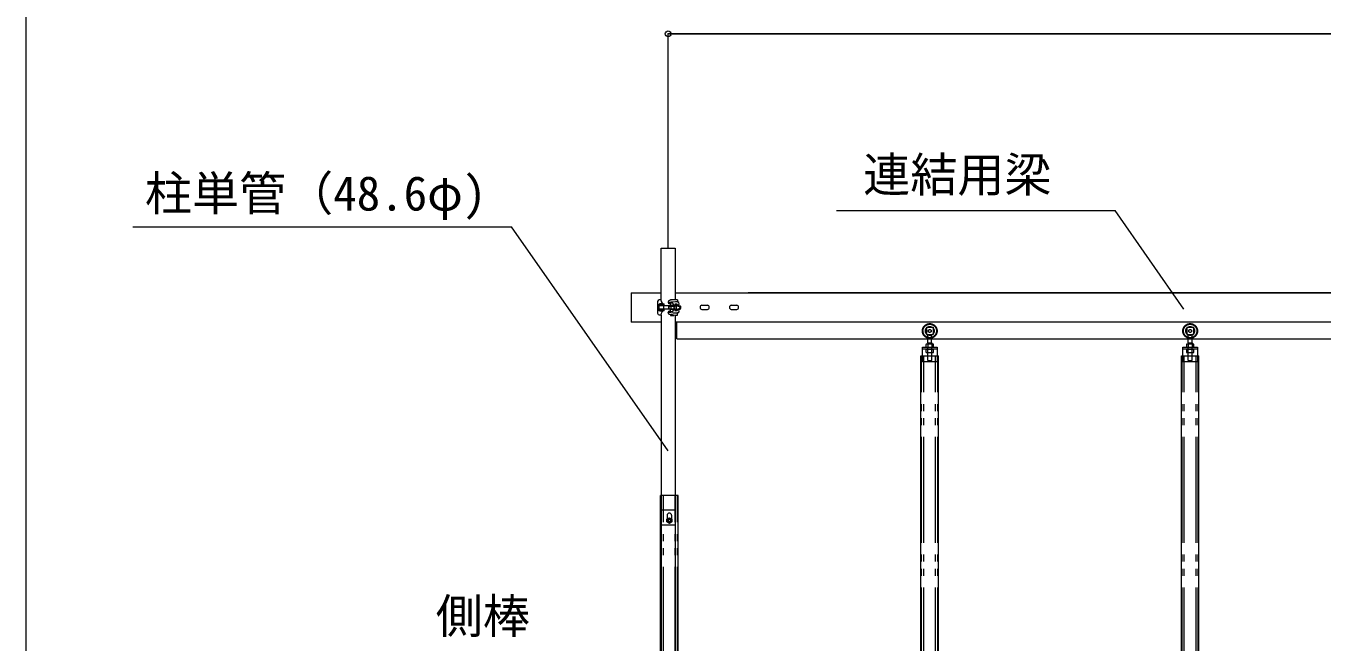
# Model space of a CAD drawing. Units: millimetres, scale not verified. Extents: x -9305 to 9305, y -6415 to 6415.
# Drawn here: x -9305 to -4900, y -229 to 1866 of the extents above; entities that cross this region are included whole.
import ezdxf
from ezdxf.enums import TextEntityAlignment as Align

# ---------------------------------------------------------------- set-up
doc = ezdxf.new("R2010")
doc.units = ezdxf.units.MM
doc.header["$LTSCALE"] = 40
doc.header["$PDMODE"] = 32
doc.header["$PDSIZE"] = 20
doc.linetypes.add('DOUBLE_CHAIN2', pattern=[12.8, 9, -1, 0.6, -0.6, 0.6, -1])
for name, color, linetype, lineweight in [('0-5_CLG-72', 134, 'Continuous', 18), ('0-9_TEXT', 134, 'Continuous', 18), ('0-C_図面枠', 134, 'Continuous', 18), ('0-D_寸法', 134, 'Continuous', 18)]:
    doc.layers.add(name, color=color, linetype=linetype, lineweight=lineweight)
doc.styles.add('ＭＳ ゴシック', font='')
doc.styles.get('ＭＳ ゴシック').set_extended_font_data('MS Gothic')

msp = doc.modelspace()

# ---------------------------------------------------------------- linework, layer by layer
at = {"layer": '0-5_CLG-72'}
for p, q in [((-7097.63, 1110.08), (-7097.63, 935.13)), ((-7247.94, 958.94), (-7146.23, 958.94)), ((-7247.94, 958.94), (-7247.94, 858.94)), ((-7157.7, 928.74), (-7157.7, 889.14)), ((-7146.7, 934.24), (-7152.2, 934.24)), ((-7121.61, 927.64), (-7121.61, 925.78)), ((-7115.52, 924.36), (-7119.79, 925.12)), ((-7097.63, 958.94), (3.75, 958.94)), ((-7089.72, 935.06), (-7089.72, 927.8)), ((-250.48, 958.93), (-6850.54, 958.93)), ((-7157.42, 916.29), (-7138.45, 916.29)), ((-7157.42, 901.59), (-7138.45, 901.59)), ((-7154.18, 903.43), (-7154.18, 914.44)), ((-7135.7, 919.94), (-7153.31, 919.06)), ((-7153.31, 898.82), (-7135.7, 897.94)), ((-7135.52, 916.42), (-7153.14, 915.54)), ((-7153.14, 902.34), (-7135.52, 901.45)), ((-7152.53, 903.43), (-7152.53, 914.44)), ((-7102.19, 914.44), (-7152.53, 914.44)), ((-7102.12, 903.43), (-7152.53, 903.43)), ((-7152.2, 883.64), (-7146.7, 883.64)), ((-7148.35, 919.74), (-7148.35, 919.3)), ((-7148.35, 914.44), (-7148.35, 915.78)), ((-7148.35, 902.1), (-7148.35, 903.44)), ((-7148.35, 898.13), (-7148.35, 898.57)), ((-7146.23, 883.64), (-7146.23, -3553.01)), ((-7141.75, 914.44), (-7141.75, 916.11)), ((-7141.75, 901.76), (-7141.75, 903.44)), ((-7141.75, 898.13), (-7141.75, 898.24)), ((-7135.52, 916.42), (-7135.7, 919.94)), ((-7135.7, 897.94), (-7135.52, 901.45)), ((-7121.61, 890.24), (-7121.61, 892.1)), ((-7120.37, 913.34), (-7102.36, 913.34)), ((-7119.45, 914.44), (-7120.32, 913.33)), ((-7119.45, 903.43), (-7120.32, 904.54)), ((-7120.32, 904.54), (-7102.3, 904.54)), ((-7115.52, 893.51), (-7119.79, 892.76)), ((-7113.7, 920.7), (-7117.98, 921.45)), ((-7113.7, 897.18), (-7117.98, 896.43)), ((-7108.32, 923.1), (-7115.52, 924.36)), ((-7108.32, 894.78), (-7115.52, 893.51)), ((-7113.7, 922.2), (-7113.7, 915.54)), ((-7113.7, 915.54), (-7102.86, 915.54)), ((-7113.7, 895.68), (-7113.7, 902.34)), ((-7113.7, 902.34), (-7102.86, 902.34)), ((-7107.42, 916.29), (-7088.45, 916.29)), ((-7107.42, 901.59), (-7088.45, 901.59)), ((-7102.86, 915.54), (-7102.87, 916.63)), ((-7102.86, 902.34), (-7102.87, 901.24)), ((-7102.7, 881.71), (-7102.7, 883.08)), ((-7100.97, 903.47), (-7094.23, 903.46)), ((-7100.91, 914.44), (-7094.23, 914.46)), ((-7091.23, 919.93), (-7099.3, 919.95)), ((-7099.3, 897.95), (-7091.23, 897.95)), ((-7097.63, 882.75), (-7097.63, -3553.01)), ((-7091.23, 919.93), (-7089.9, 918.05)), ((-7091.23, 897.93), (-7089.89, 899.84)), ((-7090.69, 913.34), (-7079.83, 913.34)), ((-7090.69, 904.54), (-7081.68, 904.54)), ((-7089.83, 914.44), (-7080.62, 914.44)), ((-7089.83, 903.44), (-7080.62, 903.44)), ((-7089.72, 882.81), (-7089.72, 890.08)), ((-7081.68, 904.54), (-7079.83, 904.54)), ((-7080.62, 914.44), (-7079.56, 912.96)), ((-7080.62, 914.44), (-7080.62, 903.44)), ((-7080.62, 903.44), (-7079.56, 904.92)), ((-7079.56, 912.96), (-7079.56, 904.92)), ((-7007.42, 916.29), (-6988.45, 916.29)), ((-7007.42, 901.59), (-6988.45, 901.59)), ((-6907.42, 916.29), (-6888.45, 916.29)), ((-6907.42, 901.59), (-6888.45, 901.59)), ((-7146.23, 858.94), (-7247.94, 858.94)), ((3.75, 858.94), (-7097.63, 858.94)), ((-7092.94, 801.94), (-7092.94, 858.94)), ((-7092.94, 801.94), (-2.96, 801.94)), ((-6239.19, 788.73), (-6239.19, 804.52)), ((-6226.69, 788.73), (-6226.69, 804.52)), ((-5354.19, 788.73), (-5354.19, 804.52)), ((-5341.69, 788.73), (-5341.69, 804.52)), ((-6245.94, 781.91), (-6245.94, 773.91)), ((-6221.94, 783.91), (-6243.94, 783.91)), ((-6239.44, 788.73), (-6226.44, 788.73)), ((-6239.44, 788.73), (-6239.44, 773.91)), ((-6226.44, 788.73), (-6226.44, 773.91)), ((-6219.94, 773.91), (-6219.94, 781.91)), ((-5360.94, 781.91), (-5360.94, 773.91)), ((-5336.94, 783.91), (-5358.94, 783.91)), ((-5354.44, 788.73), (-5341.44, 788.73)), ((-5354.44, 788.73), (-5354.44, 773.91)), ((-5341.44, 788.73), (-5341.44, 773.91)), ((-5334.94, 773.91), (-5334.94, 781.91)), ((-6262.94, -3475.88), (-6262.94, 743.91)), ((-6262.94, 743.91), (-6257.94, 743.91)), ((-6207.94, 743.91), (-6202.94, 743.91)), ((-6202.94, -3475.88), (-6202.94, 743.91)), ((-5377.94, -3475.88), (-5377.94, 743.91)), ((-5377.94, 743.91), (-5372.94, 743.91)), ((-5322.94, 743.91), (-5317.94, 743.91)), ((-5317.94, -3475.88), (-5317.94, 743.91)), ((-7147.93, -3405.88), (-7147.93, 268.93)), ((-7087.94, -3406.06), (-7087.94, 268.93)), ((-7097.94, 218.94), (-7147.94, 218.94)), ((-7125.44, 201.94), (-7125.44, 189.42)), ((-7110.44, 201.94), (-7110.44, 189.42)), ((-7097.94, 218.94), (-7097.94, 168.94)), ((-7147.94, 168.94), (-7097.94, 168.94))]:
    msp.add_line(p, q, dxfattribs=at)
at = {"layer": '0-5_CLG-72', "linetype": 'DOUBLE_CHAIN2'}
for p, q in [((-6244.44, 841.73), (-6244.44, 816.73)), ((-5359.44, 841.73), (-5359.44, 816.73)), ((-6244.44, 816.73), (-6221.44, 816.73)), ((-6239.19, 804.52), (-6239.19, 816.73)), ((-6226.69, 804.52), (-6226.69, 816.73)), ((-5359.44, 816.73), (-5336.44, 816.73)), ((-5354.19, 804.52), (-5354.19, 816.73)), ((-5341.69, 804.52), (-5341.69, 816.73)), ((-6257.94, 767.91), (-6207.94, 767.91)), ((-6245.94, 767.91), (-6245.94, 757.43)), ((-6219.94, 765.43), (-6245.94, 765.43)), ((-6243.94, 755.43), (-6221.94, 755.43)), ((-6239.44, 728.73), (-6239.44, 773.91)), ((-6226.44, 728.73), (-6226.44, 773.91)), ((-6219.94, 757.43), (-6219.94, 767.91)), ((-5372.94, 767.91), (-5322.94, 767.91)), ((-5360.94, 767.91), (-5360.94, 757.43)), ((-5334.94, 765.43), (-5360.94, 765.43)), ((-5358.94, 755.43), (-5336.94, 755.43)), ((-5354.44, 728.73), (-5354.44, 773.91)), ((-5341.44, 728.73), (-5341.44, 773.91)), ((-5334.94, 757.43), (-5334.94, 767.91)), ((-6260.64, -3475.88), (-6260.64, 743.91)), ((-6257.94, 743.91), (-6207.94, 743.91)), ((-6252.94, -3475.88), (-6252.94, 743.91)), ((-6239.44, 728.73), (-6226.44, 728.73)), ((-6212.94, -3475.88), (-6212.94, 743.91)), ((-6205.24, -3475.88), (-6205.24, 743.91)), ((-5375.64, -3475.88), (-5375.64, 743.91)), ((-5372.94, 743.91), (-5322.94, 743.91)), ((-5367.94, -3475.88), (-5367.94, 743.91)), ((-5354.44, 728.73), (-5341.44, 728.73)), ((-5327.94, -3475.88), (-5327.94, 743.91)), ((-5320.24, -3475.88), (-5320.24, 743.91)), ((-7087.94, 268.93), (-7147.93, 268.93)), ((-7145.63, -3405.88), (-7145.63, 268.93)), ((-7137.93, -3405.88), (-7137.93, 268.93)), ((-7097.94, -3405.88), (-7097.94, 268.93)), ((-7090.24, -3405.88), (-7090.24, 268.93))]:
    msp.add_line(p, q, dxfattribs=at)
at = {"layer": '0-5_CLG-72'}
for points in [[(-7146.23, 934.24), (-7146.23, 1110.08), (-7097.63, 1110.08)], [(-7107.35, 934.24), (-7113.7, 934.24), (-7112.6, 935.34), (-7103.8, 935.34), (-7102.84, 934.78)], [(-7107.35, 883.64), (-7112.88, 883.64), (-7113.7, 882.81), (-7113.7, 881.71), (-7112.88, 880.89), (-7103.52, 880.89), (-7102.7, 881.71)]]:
    msp.add_lwpolyline(points, dxfattribs=at)
for points in [[(-7139.55, 921.67), (-7139.55, 920.57), (-7140.38, 919.74), (-7149.72, 919.74), (-7150.55, 920.57), (-7150.55, 921.67), (-7149.72, 922.5), (-7140.38, 922.5)], [(-7139.55, 897.86), (-7139.55, 898.13), (-7150.55, 898.13), (-7150.55, 897.86), (-7149.72, 897.03), (-7140.38, 897.03)], [(-6207.94, 723.91), (-6257.94, 723.91), (-6257.94, 773.91), (-6207.94, 773.91)], [(-5322.94, 723.91), (-5372.94, 723.91), (-5372.94, 773.91), (-5322.94, 773.91)], [(-7126.44, 179.03), (-7126.44, 188.84), (-7117.94, 193.75), (-7109.44, 188.84), (-7109.44, 179.03), (-7117.94, 174.12)]]:
    msp.add_lwpolyline(points, close=True, dxfattribs=at)
at = {"layer": '0-5_CLG-72', "linetype": 'DOUBLE_CHAIN2'}
for points in [[(-6244.44, 841.73), (-6221.44, 841.73), (-6221.44, 816.73)], [(-5359.44, 841.73), (-5336.44, 841.73), (-5336.44, 816.73)]]:
    msp.add_lwpolyline(points, dxfattribs=at)
for centre, radius in [((-6232.94, 828.73), 25), ((-6232.94, 828.73), 23), ((-6232.94, 828.73), 15), ((-5347.94, 828.73), 25), ((-5347.94, 828.73), 23), ((-5347.94, 828.73), 15), ((-6232.94, 828.73), 5), ((-5347.94, 828.73), 5)]:
    msp.add_circle(centre, radius, dxfattribs=at)
at = {"layer": '0-5_CLG-72'}
for radius in [8.5, 5, 5, 4.19]:
    msp.add_circle((-7117.94, 183.94), radius, dxfattribs=at)
for centre, radius, start, end in [((-7152.2, 928.74), 5.5, 90, 180), ((-7132.91, 933.46), 13.81, 176.794, 258.343), ((-7117.21, 927.64), 4.4, 99.411, 180), ((-7119.41, 927.28), 2.2, 180, 260.017), ((-7117.21, 925.78), 4.4, 180, 260.017), ((-7041.42, -112.47), 1041.39, 92.659, 94.388), ((-7094.41, 846.53), 88.66, 86.966, 105.577), ((-7089.17, 927.8), 0.552, 180, 253.628), ((-7091.05, 921.38), 6.13, 0.612, 73.628), ((-7153.08, 914.44), 4.62, 92.862, 180), ((-7153.08, 903.43), 4.62, 180, 267.138), ((-7152.2, 889.14), 5.5, 180, 270), ((-7153.08, 914.44), 1.1, 92.862, 180), ((-7153.08, 903.43), 1.1, 180, 267.138), ((-7132.91, 884.41), 13.81, 101.657, 183.206), ((-7126.96, 908.94), 11.28, 150.771, 209.229), ((-7117.21, 892.1), 4.4, 99.983, 180), ((-7119.41, 890.59), 2.2, 99.983, 180), ((-7117.21, 890.24), 4.4, 180, 260.589), ((-7089.6, 909.11), 31.06, 172.183, 188.468), ((-7082.18, 1162.76), 272.78, 261.986, 268.416), ((-7088.9, 909.11), 31.06, 170.12, 190.535), ((-7094.41, 971.35), 88.66, 254.423, 273.034), ((-7115.9, 922.2), 2.2, 0, 80.017), ((-7115.9, 895.68), 2.2, 279.983, 0), ((-7105.94, 908.94), 7.5, 101.415, 258.585), ((-7109.47, 916.6), 6.6, 0.278, 80.017), ((-7109.47, 901.28), 6.6, 279.983, 359.722), ((-7071.55, 909.11), 31.06, 166.425, 193.588), ((-7110.86, 909.01), 11.33, 330.761, 28.637), ((-7104.08, 898.21), 6.12, 357.566, 59.463), ((-7105.78, 920.58), 7.84, 308.389, 355.348), ((-7109.89, 908.96), 16.6, 340.649, 19.351), ((-7100.34, 896.56), 9.22, 8.566, 48.462), ((-7102.81, 922.58), 11.88, 316.626, 347.111), ((-7089.17, 890.08), 0.552, 106.372, 180), ((-7091.05, 896.49), 6.13, 286.372, 359.388), ((-7092.54, 921.9), 7.64, 298.813, 356.622), ((-7092.54, 895.98), 7.64, 3.378, 61.187), ((-7089.94, 908.94), 7.5, 281.415, 78.585), ((-7005.94, 908.94), 7.5, 101.415, 258.585), ((-6989.94, 908.94), 7.5, 281.415, 78.585), ((-6905.94, 908.94), 7.5, 101.415, 258.585), ((-6889.94, 908.94), 7.5, 281.415, 78.585), ((-6243.94, 781.91), 2, 90, 180), ((-6221.94, 781.91), 2, 0, 90), ((-5358.94, 781.91), 2, 90, 180), ((-5336.94, 781.91), 2, 0, 90), ((-7117.94, 201.94), 7.5, 0, 180)]:
    msp.add_arc(centre, radius, start, end, dxfattribs=at)
at = {"layer": '0-5_CLG-72', "linetype": 'DOUBLE_CHAIN2'}
for centre, start, end in [((-6243.94, 757.43), 180, 270), ((-6221.94, 757.43), 270, 0), ((-5358.94, 757.43), 180, 270), ((-5336.94, 757.43), 270, 0)]:
    msp.add_arc(centre, 2, start, end, dxfattribs=at)
at = {"layer": '0-9_TEXT'}
for p, q in [((-6550.31, 1238.96), (-5602.49, 1238.96)), ((-5369.47, 902.51), (-5602.49, 1238.96)), ((-8941.5, 1183.27), (-7654.21, 1183.27)), ((-7122.08, 420.6), (-7654.21, 1183.27))]:
    msp.add_line(p, q, dxfattribs=at)
at = {"layer": '0-C_図面枠'}
msp.add_lwpolyline([(-9304.61, -6414.98), (9304.61, -6414.98), (9304.61, 6414.98), (-9304.61, 6414.98)], close=True, dxfattribs=at)
at = {"layer": '0-D_寸法'}
for p, q in [((-7121.93, 1112.08), (-7121.93, 1840.3)), ((28.05, 1839.3), (-7121.93, 1839.3)), ((-7117.93, 1839.3), (24.05, 1839.3))]:
    msp.add_line(p, q, dxfattribs=at)
msp.add_point((-7121.93, 1839.3), dxfattribs=at)

# ---------------------------------------------------------------- texts
at = {"layer": '0-9_TEXT', "style": 'ＭＳ ゴシック'}
for s, p in [('連結用梁', (-6459.01, 1266.54)), ('柱単管（48.6φ)', (-8900.18, 1203.02)), ('側棒', (-7911.85, -234.65))]:
    msp.add_text(s, height=117.3, dxfattribs=at).set_placement(p, align=Align.BOTTOM_LEFT)

doc.saveas('drawing.dxf')
